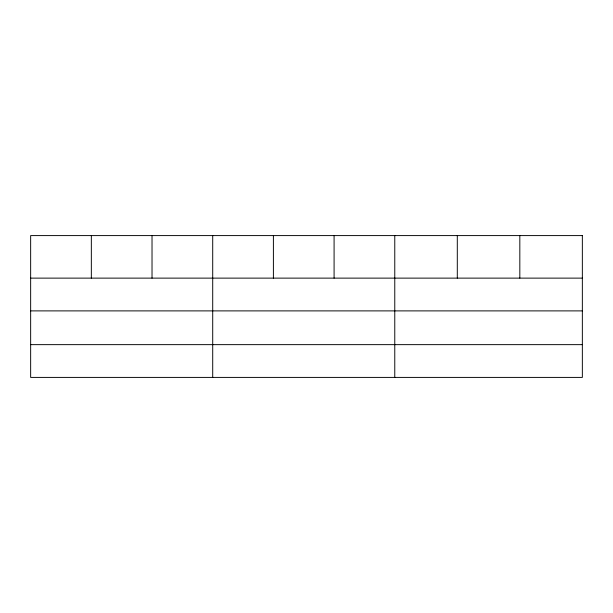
<?xml version="1.0" encoding="UTF-8"?>
<svg xmlns="http://www.w3.org/2000/svg" width="613" height="613" viewBox="0 0 613 613"><rect width="100%" height="100%" fill="white"/><g stroke="black" fill="none" stroke-linecap="round" stroke-linejoin="round"><path stroke-width="0.92" d="M30.65 278.126L582.35 278.126M30.65 310.891L582.35 310.891M30.65 344.644L582.35 344.644M519.824 235.591L519.824 278.126M457.298 235.591L457.298 278.126M394.772 235.591L394.772 377.409M334.085 235.591L334.085 278.126M273.398 235.591L273.398 278.126M212.711 235.591L212.711 377.409M152.024 235.591L152.024 278.126M91.337 235.591L91.337 278.126M582.35 235.591L30.65 235.591L30.65 377.409L582.35 377.409L582.35 235.591"/></g></svg>
